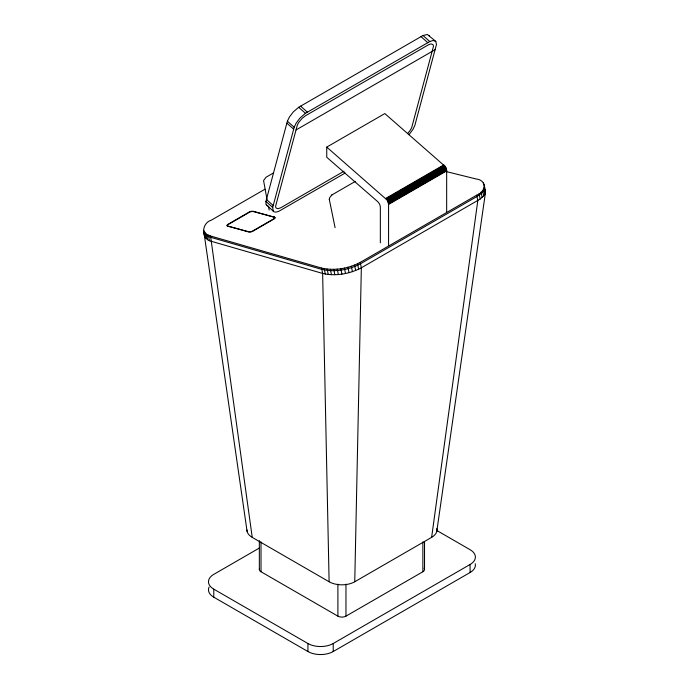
<?xml version="1.0" encoding="UTF-8"?>
<svg xmlns="http://www.w3.org/2000/svg" width="689" height="689" viewBox="0 0 689 689"><rect width="100%" height="100%" fill="white"/><g stroke="black" fill="none" stroke-linecap="round" stroke-linejoin="round"><path stroke-width="1.03" d="M388.57 245.448L388.579 203.935L387.235 200.146L326.741 147.11L384.832 113.573L445.335 166.609L446.67 170.39L446.661 211.902M246.912 529.962A18.121 10.464 0 0 0 252.226 537.36L329.118 581.757A18.121 10.464 0 0 0 354.749 581.757L361.346 267.806L360.235 262.397L476.71 195.159C486.064 191.663 487.235 180.139 475.884 178.925L445.731 171.44M335.087 227.68L329.325 199.509L329.704 197.622L332.029 194.849L355.317 181.405M329.351 198.802L329.325 199.509M484.169 184.282L485.444 192.687L436.792 531.331M354.749 581.757L431.633 537.36L477.813 200.559L476.71 195.159M408.973 134.665L412.875 129.515L414.856 125.389L436.464 44.535L435.801 41.409L427.395 34.493L422.994 35.501L298.656 107.286L293.273 111.928L289.371 117.078L287.391 121.204L265.894 201.438L265.98 204.366L273.938 211.799L275.944 212.143L278.606 211.42L345.129 173.06M435.801 41.409L433.105 40.479L429.79 41.529L305.451 113.315L300.068 117.957L296.167 123.107L294.194 127.232L272.698 207.467L273.249 211.222M264.964 189.208L211.299 220.187C201.076 223.141 200.887 239.496 211.644 241.4L322.633 273.438C335.603 276.47 349.65 273.946 361.346 267.806L480.173 199.052L483.704 195.883L485.444 192.687L484.333 187.287M407.836 133.296L409.757 130.927A10.146 4.143 -48.4 0 0 411.772 127.31L433.364 46.749A10.146 4.143 -48.4 0 0 432.899 44.561L431.013 43.915L428.859 44.57L305.58 115.683L302.273 118.241L299.293 121.695A10.146 4.143 -48.4 0 0 297.269 125.32L275.686 205.882A10.146 4.143 -48.4 0 0 276.151 208.069L278.029 208.715L280.931 207.682L344.069 171.173M331.323 195.4L332.029 194.849M295.994 129.98L435.147 49.642M273.55 172.896L265.954 177.297L263.568 180.561L267.022 199.509M227.938 224.347L249.297 212.014A3.023 1.232 -11.6 0 1 253.5 211.334L274.188 217.156A3.023 1.232 -11.6 0 1 274.119 218.938L252.76 231.271A3.023 1.232 -11.6 0 1 248.557 231.952L227.87 226.13A3.023 1.232 -11.6 0 1 227.938 224.347L227.999 224.64A3.023 1.232 -11.6 0 0 227.93 226.423M228.929 224.106L248.428 212.841M227.87 226.13L248.496 231.659A3.023 1.232 -11.6 0 0 252.699 230.979L274.058 218.646A3.023 1.232 -11.6 0 0 274.127 216.863M385.668 198.449L443.768 164.912M386.09 198.802L444.19 165.265M386.495 199.216L444.594 165.67M386.882 199.664L444.973 166.118M387.235 200.146L445.335 166.609M387.562 200.663L445.654 167.126M387.847 201.205L445.938 167.668M388.088 201.756L446.188 168.219M388.286 202.316L446.377 168.771M388.432 202.867L446.532 169.33M388.536 203.41L446.627 169.873M388.579 203.935L446.67 170.39M388.57 204.426L446.661 170.889M259.34 548.048L213.779 574.359A18.121 10.464 0 0 0 213.779 589.155L213.779 597.174L307.923 651.527A17.888 10.326 0 0 0 333.218 651.527L470.079 572.507A18.121 10.464 0 0 0 475.238 563.74M259.391 568.993A5.701 3.29 0 0 0 261.01 571.749L337.903 616.147A5.701 3.29 0 0 0 345.964 616.147L422.857 571.749A5.701 3.29 0 0 0 424.088 568.167M213.779 589.155L307.923 643.509A17.888 10.326 0 0 0 333.218 643.509L470.079 564.489A18.121 10.464 0 0 0 470.079 549.693L436.585 530.358M203.548 230.66L206.562 234.294L210.541 235.991L321.53 268.038C334.492 271.061 348.539 268.546 360.235 262.397M250.331 211.876A3.023 1.232 -11.6 0 1 253.561 211.626L274.188 217.156M268.047 206.08L266.445 205.193M422.994 35.501L429.79 41.529M421.013 36.646L427.809 42.675M300.637 106.149L307.432 112.178M298.656 107.286L305.451 113.315M287.391 121.204L294.194 127.232M286.874 123.15L293.669 129.179M266.419 199.491L273.214 205.52M265.894 201.438L272.698 207.467M428.997 35.372L429.462 36.198M484.445 185.634C485.883 190.638 480.672 194.264 476.986 196.503L360.511 263.749C348.815 269.899 334.768 272.413 321.806 269.39L210.817 237.343C207.63 236.43 203.625 234.415 203.677 230.582L247.075 531.331M485.28 189.69L485.599 191.146M483.377 182.929L483.652 184.273M483.695 188.872L484.806 194.272M482.593 190.483L483.704 195.883M481.043 192.085L482.145 197.485M479.07 193.652L480.173 199.052M357.539 263.818L358.642 269.218M354.551 265.11L355.653 270.519M351.33 266.264L352.432 271.673M347.928 267.254L349.03 272.663M344.405 268.073L345.508 273.473M340.822 268.693L341.933 274.093M337.248 269.106L338.359 274.515M333.743 269.313L334.845 274.722M330.358 269.313L331.461 274.713M327.163 269.089L328.265 274.498M324.2 268.667L325.311 274.067M321.53 268.038L322.633 273.438L329.118 581.757M268.529 206.872L269.175 210.024M249.297 212.014L249.358 212.307A3.023 1.232 -11.6 0 1 249.651 212.152M210.541 235.991L252.226 537.36M208.371 235.233L209.473 240.633M206.562 234.294L207.665 239.703M205.141 233.209L206.244 238.609M204.125 231.986L205.236 237.395M470.079 564.489L470.079 572.507M424.519 541.692L424.519 569.424M422.857 541.89L422.857 571.749M380.345 242.804L380.345 207.406A5.288 3.057 60 0 0 377.451 201.429L326.741 157.256L326.741 147.11M345.964 584.151L345.964 616.147M337.903 584.151L337.903 616.147M333.218 643.509L333.218 651.527M307.923 643.509L307.923 651.527M261.01 541.89L261.01 571.749M259.34 540.632L259.34 569.424M436.792 528.601A18.121 10.464 0 0 1 431.633 537.36M213.779 597.174A18.121 10.464 0 0 1 209.086 587.062"/></g></svg>
